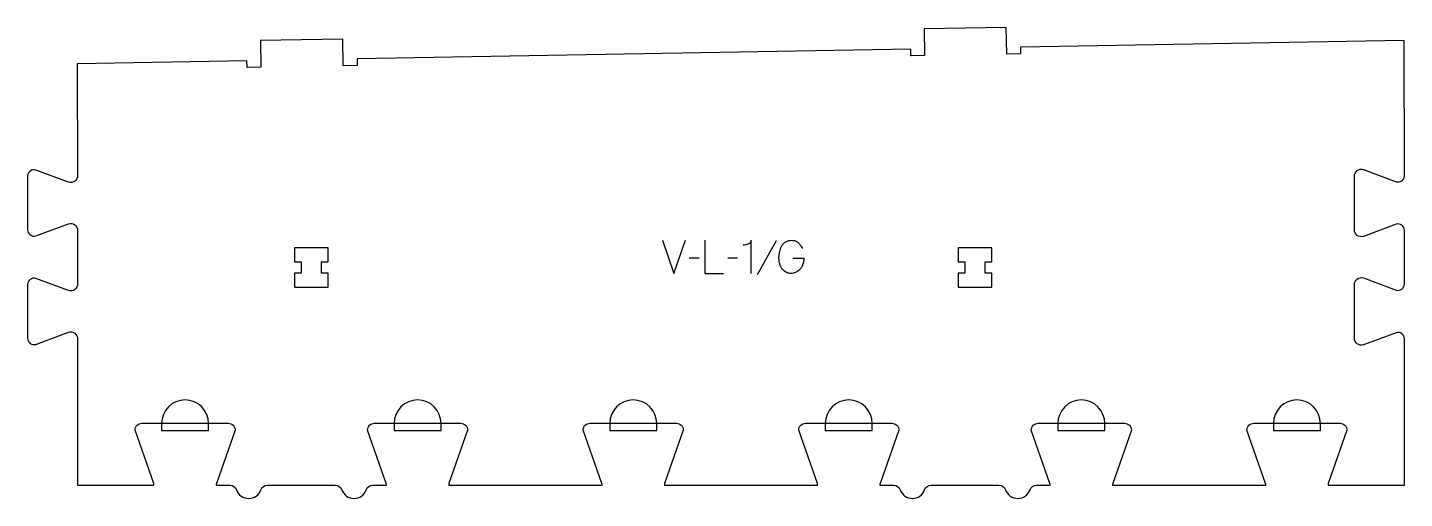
# Model space of a CAD drawing. Extents: x 0 to 1245, y 0 to 426.
import ezdxf

# ---------------------------------------------------------------- set-up
doc = ezdxf.new("R2010")
doc.units = 0
for name, color, linetype in [('1_ANYTOOL_1MMDEEP_LABELS_S', 2, 'CONTINUOUS'), ('3_ANYTOOL_CUTTHROUGH_INSID', 4, 'CONTINUOUS'), ('4_ANYTOOL_CUTTHROUGH_OUTSI', 5, 'CONTINUOUS'), ('5_ANYTOOL_HALF_MILL_9MM_IN', 3, 'CONTINUOUS')]:
    doc.layers.add(name, color=color, linetype=linetype)

msp = doc.modelspace()

# ---------------------------------------------------------------- linework, layer by layer
at = {"layer": '1_ANYTOOL_1MMDEEP_LABELS_S'}
for p, q in [((676.728031, 232.824124), (659.542317, 202.052695)), ((606.99946, 217.181266), (598.213746, 217.095552)), ((641.885174, 217.181266), (633.09946, 217.095552))]:
    msp.add_line(p, q, dxfattribs=at)
for points in [[(573.870889, 233.295552), (584.242317, 203.295552), (594.785174, 233.295552)], [(612.142317, 233.295552), (612.142317, 203.295552), (629.242317, 203.295552)]]:
    msp.add_lwpolyline(points, dxfattribs=at)
for points in [[(654.013746, 203.295552), (654.013746, 233.338409, -0.057478), (653.749723, 232.245442, -0.075801), (653.210174, 231.265195, -0.075474), (652.394722, 230.481321, -0.055107), (651.39946, 229.931266, -0.039607), (649.257219, 229.231755, -0.05918), (647.028031, 228.966981)], [(691.942317, 217.095552), (701.713746, 217.052695, -0.031732), (701.445635, 214.045293, -0.048764), (700.701246, 211.127695, -0.050291), (699.591533, 208.817187, -0.060119), (698.006603, 206.809838, -0.036578), (696.274583, 205.323421, -0.050793), (694.315531, 204.163409, -0.051881), (692.362514, 203.495665, -0.053919), (690.313746, 203.252695, -0.055881), (688.278598, 203.459639, -0.055271), (686.338746, 204.109838, -0.05403), (684.41277, 205.269032, -0.038531), (682.728031, 206.766981, -0.067281), (681.180318, 208.877995, -0.049165), (680.156603, 211.299124, -0.047412), (679.483676, 214.503042, -0.028075), (679.29946, 217.781266, -0.03109), (679.466986, 220.472846, -0.031496), (679.969103, 223.122338, -0.031425), (680.819975, 225.750582, -0.02824), (681.978031, 228.259838, -0.064555), (683.506835, 230.411363, -0.078906), (685.572674, 232.036624, -0.076878), (688.196275, 233.011173, -0.050594), (690.99946, 233.295552, -0.039946), (692.659021, 233.162755, -0.052714), (694.26196, 232.727695, -0.053511), (695.645157, 232.012361, -0.05153), (696.84946, 231.024124, -0.040443), (698.889684, 228.600982, -0.04035), (700.513746, 225.881266)]]:
    msp.add_lwpolyline(points, format="xyb", dxfattribs=at)
at = {"layer": '3_ANYTOOL_CUTTHROUGH_INSID'}
for points in [[(271.774087, 203.456456), (265.774087, 203.456456), (265.774087, 213.956456), (271.774087, 213.956456), (271.774087, 226.456456), (241.274087, 226.456456), (241.274087, 213.956456), (247.274087, 213.956456), (247.274087, 203.456456), (241.274087, 203.456456), (241.274087, 190.956456), (271.774087, 190.956456)], [(871.774087, 203.456456), (865.774087, 203.456456), (865.774087, 213.956456), (871.774087, 213.956456), (871.774087, 226.456456), (841.274087, 226.456456), (841.274087, 213.956456), (847.274087, 213.956456), (847.274087, 203.456456), (841.274087, 203.456456), (841.274087, 190.956456), (871.774087, 190.956456)]]:
    msp.add_lwpolyline(points, close=True, dxfattribs=at)
at = {"layer": '4_ANYTOOL_CUTTHROUGH_OUTSI'}
msp.add_lwpolyline([(182.926747, 12, -0.317837), (188.819304, 7.833333, 0.317837), (199.89731, 0, 0.317837), (210.975316, 7.833333, -0.317837), (216.867873, 12), (229.523199, 12), (247.524087, 12), (265.523594, 12), (278.176747, 12, -0.317837), (284.069304, 7.833333, 0.707107), (306.225316, 7.833333, -0.317837), (312.117873, 12), (324.517923, 12, 0.061637), (324.283656, 13.39487), (307.388123, 61.667412, -0.084368), (307.374087, 61.75, -0.414214), (313.624087, 68), (391.624087, 68, -0.414214), (397.874087, 61.75, -0.084368), (397.860052, 61.667412), (380.960939, 13.383805, 0.0608), (380.729608, 12), (519.418566, 12, 0.06141), (519.183656, 13.39487), (502.288123, 61.667412, -0.084368), (502.274087, 61.75, -0.414214), (508.524087, 68), (586.524087, 68, -0.414214), (592.774087, 61.75, -0.084368), (592.760052, 61.667412), (575.860939, 13.383805, 0.0608), (575.629608, 12), (714.318566, 12, 0.06141), (714.083656, 13.39487), (697.188123, 61.667412, -0.084368), (697.174087, 61.75, -0.414214), (703.424087, 68), (781.424087, 68, -0.414214), (787.674087, 61.75, -0.084368), (787.660052, 61.667412), (770.760939, 13.383805, 0.0606), (770.529037, 12), (782.926747, 12, -0.317837), (788.819304, 7.833333, 0.707107), (810.975316, 7.833333, -0.317837), (816.867873, 12), (829.522903, 12), (847.524087, 12), (865.523199, 12), (878.177142, 12, -0.317837), (884.069699, 7.833333, 0.707107), (906.225711, 7.833333, -0.317837), (912.118268, 12), (924.517851, 12, 0.061662), (924.283656, 13.39487), (907.388123, 61.667412, -0.084368), (907.374087, 61.75, -0.414214), (913.624087, 68), (991.624087, 68, -0.414214), (997.874087, 61.75, -0.084368), (997.860052, 61.667412), (980.960939, 13.383805, 0.0608), (980.729608, 12), (1119.418566, 12, 0.06141), (1119.183656, 13.39487), (1102.288123, 61.667412, -0.084368), (1102.274087, 61.75, -0.414214), (1108.524087, 68), (1186.524087, 68, -0.414214), (1192.774087, 61.75, -0.084368), (1192.760052, 61.667412), (1175.860939, 13.383805, 0.0608), (1175.629608, 12), (1244.724377, 12), (1244.724377, 144.295387, 0.237079), (1242.406728, 148.908571, 0.237104), (1237.322211, 149.80266), (1207.561009, 138.808061, -0.015604), (1207.546214, 138.803114, -0.237079), (1202.019474, 139.775198, -0.237079), (1199.50029, 144.78953), (1199.500746, 193.295614, -0.237079), (1202.01993, 198.309944, -0.237077), (1207.546523, 199.282028, -0.015611), (1207.561325, 199.277079), (1237.336998, 188.277097, 0.236337), (1242.406728, 189.176118, 0.237079), (1244.724377, 193.789303), (1244.724377, 242.295303, 0.237079), (1242.406728, 246.908487, 0.237104), (1237.322211, 247.802575), (1207.561009, 236.807977, -0.015604), (1207.546214, 236.80303, -0.237079), (1202.019474, 237.775113, -0.237079), (1199.50029, 242.789445), (1199.500746, 291.29553, -0.237079), (1202.01993, 296.30986, -0.237077), (1207.546523, 297.281944, -0.015611), (1207.561325, 297.276995), (1237.336998, 286.277012, 0.236337), (1242.406728, 287.176034, 0.237079), (1244.724378, 291.788866), (1244.380669, 413.853442), (897.525977, 407.798088), (897.626313, 402.048858, -0.414214), (897.380714, 401.794534), (885.382541, 401.585139, -0.414214), (885.128216, 401.830739), (884.713791, 425.577088), (847.469465, 424.926998), (810.539308, 424.282367), (810.953735, 400.535896, -0.414214), (810.708136, 400.281572), (798.709963, 400.072177, -0.414214), (798.455639, 400.317777), (798.355304, 406.0669), (297.840147, 397.328957), (297.940483, 391.579727, -0.414214), (297.694884, 391.325403), (285.696711, 391.116009, -0.414214), (285.442387, 391.361608), (285.027961, 415.107957), (247.783635, 414.457868), (210.539308, 413.807753), (210.953735, 390.061282, -0.414214), (210.708136, 389.806957), (198.709963, 389.597563, -0.414214), (198.455639, 389.843163), (198.355304, 395.592286), (44.840057, 392.912232), (45.224086, 291.789693, -0.23708), (42.704903, 286.774887, -0.237079), (37.178163, 285.802804, -0.015608), (37.163364, 285.807752), (7.38769, 296.807734, 0.236335), (2.318105, 295.908713, 0.237079), (0.000456, 291.295528), (0, 242.789443, 0.237079), (2.317649, 238.17626, 0.237104), (7.402166, 237.282171), (37.163368, 248.27677, -0.015604), (37.178163, 248.281717, -0.502397), (45.224087, 242.295303), (45.224087, 193.789303, -0.502397), (37.178163, 187.802888, -0.015608), (37.163364, 187.807836), (7.38769, 198.807819, 0.236335), (2.318105, 197.908798, 0.237079), (0.000456, 193.295612), (0, 144.789528, 0.237079), (2.317649, 140.176344, 0.237104), (7.402166, 139.282256), (37.163368, 150.276855, -0.015604), (37.178163, 150.281801, -0.502397), (45.224087, 144.295387), (45.224087, 12), (114.318566, 12, 0.06141), (114.083656, 13.39487), (97.188123, 61.667412, -0.084368), (97.174087, 61.75, -0.414214), (103.424087, 68), (181.424087, 68, -0.414214), (187.674087, 61.75, -0.084368), (187.660052, 61.667412), (170.760939, 13.383805, 0.060675), (170.529251, 12)], format="xyb", close=True, dxfattribs=at)
at = {"layer": '5_ANYTOOL_HALF_MILL_9MM_IN'}
for points in [[(163.674087, 67.75, 1), (121.174087, 67.75), (121.174087, 61.5), (163.674087, 61.5)], [(373.874087, 67.75, 1), (331.374087, 67.75), (331.374087, 61.5), (373.874087, 61.5)], [(568.774087, 67.75, 1), (526.274087, 67.75), (526.274087, 61.5), (568.774087, 61.5)], [(763.674087, 67.75, 1), (721.174087, 67.75), (721.174087, 61.5), (763.674087, 61.5)], [(973.874087, 67.75, 1), (931.374087, 67.75), (931.374087, 61.5), (973.874087, 61.5)], [(1168.774087, 67.75, 1), (1126.274087, 67.75), (1126.274087, 61.5), (1168.774087, 61.5)]]:
    msp.add_lwpolyline(points, format="xyb", close=True, dxfattribs=at)

doc.saveas('drawing.dxf')
